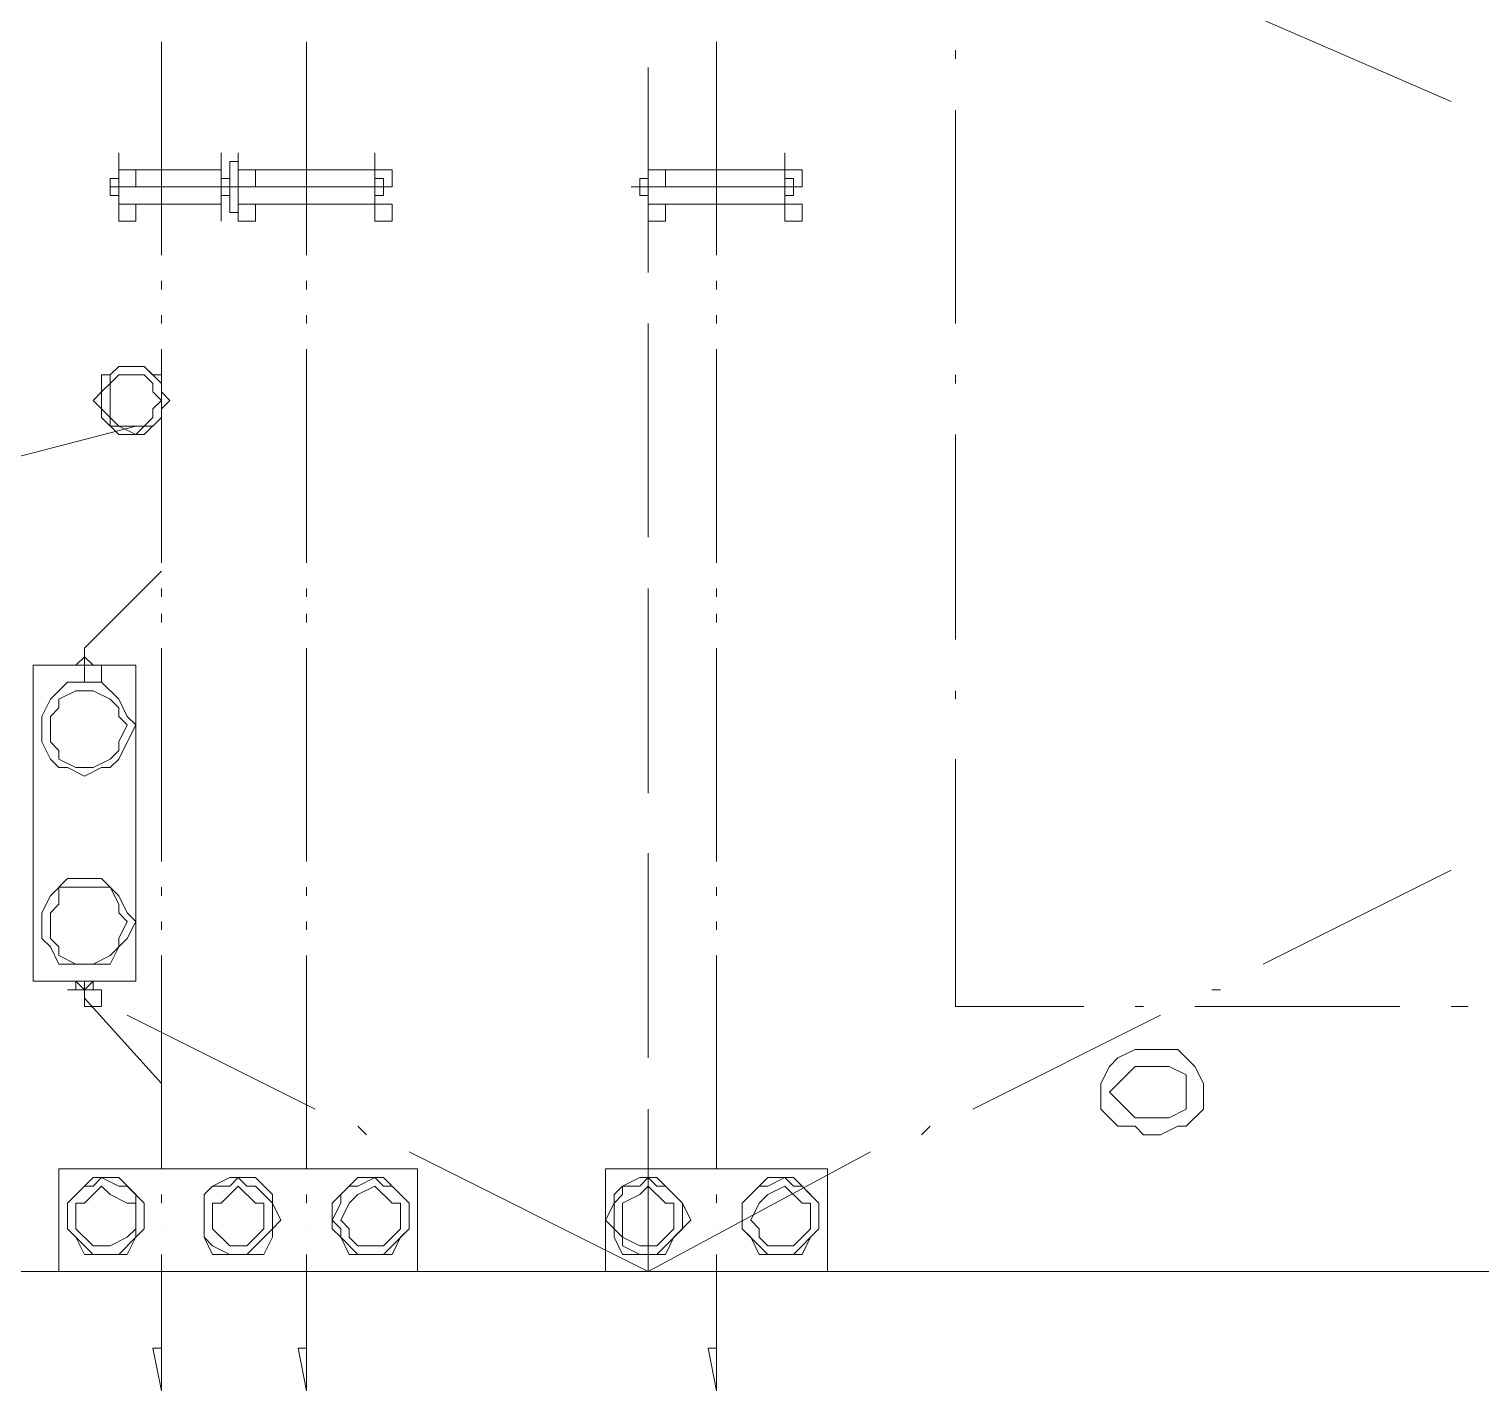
# Model space of a CAD drawing. Header units: millimetres. Extents: x -1005 to 291095, y -4225 to 50669.
# Drawn here: x 216469 to 228177, y -230 to 10756 of the extents above; entities that cross this region are included whole.
import ezdxf

# ---------------------------------------------------------------- set-up
doc = ezdxf.new("R2010")
doc.units = ezdxf.units.MM
doc.layers.add('PDF_Geomertry', color=7, linetype='Continuous')

msp = doc.modelspace()

# ---------------------------------------------------------------- linework, layer by layer
at = {"layer": 'PDF_Geomertry', "lineweight": 5}
for points in [[(226352, 10859), (227936, 10170)], [(217536, 8931), (217536, 10652)], [(218707, 8931), (218707, 10652)], [(222013, 8931), (222013, 10652)], [(223941, 10584), (223941, 10515)], [(221462, 8793), (221462, 10446)], [(223941, 10101), (223941, 8380)], [(218087, 9413), (218087, 9482), (218087, 9275), (218156, 9275), (218156, 9482), (218156, 9688), (218156, 9757), (218156, 9688), (218087, 9688), (218087, 9482)], [(221462, 9275), (221462, 9482), (221462, 9688), (221462, 9757)], [(222013, 9688), (222013, 9757)], [(217192, 9688), (217192, 9482), (217192, 9275), (217192, 9275)], [(217192, 9275), (217192, 9482), (217192, 9688)], [(217192, 9619), (218018, 9619)], [(218018, 9275), (218018, 9482), (218018, 9688), (218018, 9482), (218018, 9275), (218018, 9206)], [(218156, 9619), (219258, 9619)], [(219258, 9275), (219258, 9482), (219258, 9688), (219258, 9482), (219258, 9275), (219258, 9206)], [(222564, 9619), (221462, 9619), (221462, 9550), (221462, 9482), (221462, 9413), (221462, 9482), (221462, 9550), (221393, 9550), (221462, 9550), (221462, 9413), (221393, 9413), (221393, 9550), (221393, 9482), (221393, 9550), (221393, 9482)], [(221462, 9688), (221462, 9482), (221462, 9275), (221462, 9275)], [(222151, 9619), (222426, 9619)], [(222564, 9688), (222564, 9482), (222564, 9275), (222564, 9275)], [(222564, 9275), (222564, 9482), (222564, 9688)], [(219258, 9413), (219258, 9550), (219258, 9482), (219258, 9413), (219258, 9482), (219258, 9550), (219258, 9482), (217123, 9482), (217123, 9550), (217123, 9482), (217123, 9550), (217192, 9550), (217192, 9413), (217123, 9413), (217123, 9413)], [(217123, 9550), (217123, 9550), (217123, 9413), (217123, 9413)], [(217949, 9482), (218087, 9482), (218087, 9413), (218087, 9482), (218087, 9550), (218018, 9550), (218018, 9413), (218087, 9413), (218087, 9550), (218087, 9482), (218087, 9550), (218087, 9482), (218087, 9550), (218087, 9482), (218156, 9482), (218018, 9482), (218018, 9413)], [(218018, 9482), (218018, 9482), (218018, 9550), (218018, 9482), (218018, 9413)], [(219327, 9482), (219327, 9550), (219258, 9550), (219258, 9550)], [(219327, 9482), (219327, 9550), (219327, 9482), (219327, 9413), (219327, 9413), (219327, 9550)], [(221324, 9482), (222633, 9482), (222633, 9550), (222633, 9482), (222633, 9413), (222633, 9550)], [(222564, 9482), (222564, 9550), (222564, 9482), (222564, 9413), (222564, 9413)], [(222633, 9482), (222633, 9550), (222564, 9550), (222564, 9482), (222564, 9413), (222633, 9413), (222633, 9413)], [(222564, 9413), (222564, 9550), (222564, 9482)], [(218018, 9482), (218018, 9413), (218018, 9413)], [(219327, 9413), (219258, 9413), (219258, 9413)], [(221393, 9413), (221462, 9413)], [(217192, 9344), (218018, 9344)], [(218156, 9344), (219258, 9344)], [(221462, 9344), (221462, 9344), (222564, 9344)], [(222151, 9344), (222426, 9344)], [(217536, 8655), (217536, 8724)], [(218707, 8655), (218707, 8724)], [(222013, 8655), (222013, 8724)], [(217536, 8380), (217536, 8448)], [(218707, 8380), (218707, 8448)], [(222013, 8380), (222013, 8448)], [(221462, 6658), (221462, 8380)], [(217536, 6451), (217536, 8173)], [(218707, 6451), (218707, 8173)], [(222013, 6451), (222013, 8173)], [(223941, 7966), (223941, 7897)], [(217329, 7553), (215745, 7140)], [(223941, 7484), (223941, 5831)], [(216916, 5762), (217536, 6382)], [(217536, 6176), (217536, 6244)], [(218707, 6176), (218707, 6244)], [(221462, 4591), (221462, 6244)], [(222013, 6176), (222013, 6244)], [(217536, 5969), (217536, 6038)], [(218707, 5969), (218707, 6038)], [(222013, 5969), (222013, 6038)], [(217536, 4040), (217536, 5762)], [(218707, 4040), (218707, 5762)], [(222013, 4040), (222013, 5762)], [(223941, 5418), (223941, 5349)], [(223941, 4867), (223941, 2870), (224975, 2870)], [(221462, 2456), (221462, 4109)], [(227936, 3972), (226421, 3214)], [(217536, 3765), (217536, 3834)], [(218707, 3765), (218707, 3834)], [(222013, 3765), (222013, 3834)], [(217536, 3489), (217536, 3558)], [(218707, 3489), (218707, 3558)], [(222013, 3489), (222013, 3558)], [(217536, 1561), (217536, 3283)], [(218707, 1561), (218707, 3283)], [(222013, 1561), (222013, 3283)], [(216847, 3076), (216847, 3076), (216847, 3007), (216985, 3007), (216985, 3076), (216985, 3076)], [(216847, 3076), (216847, 3076), (216916, 3007), (216985, 3076), (216985, 3076)], [(216778, 3007), (216847, 3007)], [(216916, 3007), (216916, 3007), (216916, 2938), (217536, 2250)], [(216916, 2938), (216916, 2938), (216916, 3007), (216916, 3007)], [(226077, 3007), (226008, 3007)], [(225388, 2870), (225457, 2870)], [(225870, 2870), (227523, 2870)], [(227936, 2870), (228074, 2870)], [(217261, 2801), (218776, 2043)], [(225594, 2801), (224079, 2043)], [(223253, 1699), (221462, 734), (221462, 2043)], [(219120, 1905), (219189, 1836)], [(223735, 1905), (223666, 1836)], [(219533, 1699), (221462, 734)], [(217536, 1285), (217536, 1354)], [(218707, 1285), (218707, 1354)], [(222013, 1285), (222013, 1354)], [(217536, 1079), (217536, 1079)], [(218707, 1079), (218707, 1079)], [(222013, 1079), (222013, 1079)], [(243020, 872), (239232, 872), (238543, 803), (233859, 803), (232964, 734), (144666, 734), (90599, 734)], [(217536, -230), (217536, 872)], [(218707, -230), (218707, 872)], [(222013, -230), (222013, 872)]]:
    msp.add_lwpolyline(points, dxfattribs=at)
for points in [[(217192, 9688), (217192, 9757), (217192, 9688)], [(218018, 9688), (218018, 9757), (218018, 9688)], [(219258, 9688), (219258, 9757), (219258, 9688)], [(221462, 9688), (221462, 9757), (221462, 9688)], [(222564, 9688), (222564, 9757), (222564, 9688)], [(217192, 9619), (217192, 9482), (217329, 9482), (217329, 9619), (217192, 9619)], [(218018, 9619), (217949, 9619), (218018, 9619)], [(218156, 9619), (218156, 9482), (218294, 9482), (218294, 9619), (218156, 9619)], [(219258, 9619), (219258, 9482), (219396, 9482), (219396, 9619), (219258, 9619)], [(221462, 9619), (221462, 9482), (221600, 9482), (221600, 9619), (221462, 9619)], [(222564, 9619), (222564, 9482), (222702, 9482), (222702, 9619), (222564, 9619)], [(217192, 9413), (217192, 9482), (217192, 9550), (217192, 9482)], [(217192, 9344), (217192, 9206), (217329, 9206), (217329, 9344), (217192, 9344)], [(218018, 9344), (217949, 9344), (218018, 9344)], [(218156, 9344), (218156, 9206), (218294, 9206), (218294, 9344), (218156, 9344)], [(219258, 9344), (219258, 9206), (219396, 9206), (219396, 9344), (219258, 9344)], [(221462, 9344), (221462, 9206), (221600, 9206), (221600, 9344), (221462, 9344)], [(222564, 9344), (222564, 9206), (222702, 9206), (222702, 9344), (222564, 9344)], [(217605, 7760), (217536, 7829), (217536, 7966), (217467, 7966), (217398, 8035), (217192, 8035), (217123, 7966), (217054, 7966), (217054, 7829), (216985, 7760), (217054, 7691), (217054, 7622), (217192, 7484), (217398, 7484), (217536, 7622), (217536, 7691), (217605, 7760)], [(217536, 7760), (217536, 7897), (217398, 8035), (217192, 8035), (217123, 7966), (217123, 7897), (217054, 7829), (217054, 7691), (217123, 7622), (217123, 7553), (217192, 7553), (217329, 7484), (217398, 7553), (217467, 7553), (217536, 7622), (217536, 7760)], [(217536, 7760), (217467, 7829), (217467, 7897), (217398, 7966), (217192, 7966), (217123, 7897), (217123, 7622), (217192, 7553), (217398, 7553), (217467, 7622), (217467, 7691), (217536, 7760)], [(216916, 5762), (216916, 5762)], [(216916, 5762), (216916, 5693), (216916, 5625), (216916, 5693)], [(216503, 5625), (217329, 5625), (217329, 3076), (216503, 3076), (216503, 5625)], [(216847, 5625), (216916, 5693), (216985, 5625), (216916, 5625)], [(216916, 5625), (216916, 5487), (217054, 5487), (217054, 5625), (216916, 5625)], [(217329, 5142), (217261, 5211), (217192, 5349), (217054, 5487), (216778, 5487), (216641, 5349), (216572, 5211), (216572, 5005), (216641, 4867), (216710, 4798), (216778, 4798), (216916, 4729), (217054, 4798), (217123, 4798), (217192, 4867), (217329, 5142)], [(217261, 5142), (217192, 5211), (217192, 5280), (217123, 5349), (216985, 5418), (216847, 5418), (216710, 5349), (216710, 5280), (216641, 5211), (216641, 5005), (216710, 4936), (216710, 4867), (216847, 4798), (216985, 4798), (217123, 4867), (217192, 4936), (217192, 5005), (217261, 5142)], [(217329, 3558), (217261, 3627), (217192, 3765), (217054, 3903), (216778, 3903), (216641, 3765), (216572, 3627), (216572, 3421), (216641, 3352), (216710, 3214), (217123, 3214), (217192, 3352), (217261, 3421), (217329, 3558)], [(217261, 3558), (217192, 3627), (217192, 3696), (217123, 3834), (216710, 3834), (216710, 3696), (216641, 3627), (216641, 3421), (216710, 3352), (216710, 3283), (216847, 3214), (216985, 3214), (217123, 3283), (217192, 3352), (217192, 3421), (217261, 3558)], [(216916, 3007), (216916, 3076), (216916, 3007)], [(216916, 3007), (216916, 2870), (217054, 2870), (217054, 3007), (216916, 3007)], [(216916, 2938), (216916, 2870), (216916, 2938)], [(225594, 2525), (225457, 2525), (225388, 2525), (225250, 2456), (225181, 2387), (225112, 2250), (225112, 2043), (225250, 1905), (225388, 1905), (225457, 1836), (225594, 1836), (225732, 1905), (225801, 1905), (225939, 2043), (225939, 2250), (225870, 2387), (225732, 2525)], [(225594, 1974), (225663, 1974), (225801, 2043), (225801, 2319), (225663, 2387), (225594, 2387), (225457, 2387), (225388, 2387), (225181, 2181), (225388, 1974), (225457, 1974)], [(219602, 1561), (216710, 1561), (216710, 734), (219602, 734)], [(222908, 1561), (221118, 1561), (221118, 734), (222908, 734)], [(217398, 1148), (217398, 1285), (217192, 1492), (216985, 1492), (216778, 1285), (216778, 1079), (216847, 1010), (216916, 872), (217261, 872), (217329, 1010), (217398, 1079), (217398, 1148)], [(217329, 1148), (217329, 1354), (217261, 1423), (217192, 1423), (217054, 1492), (216985, 1423), (216916, 1423), (216778, 1285), (216778, 1079), (216985, 872), (217192, 872), (217329, 1010), (217329, 1148)], [(217329, 1148), (217329, 1285), (217261, 1285), (217123, 1354), (217054, 1423), (216916, 1285), (216847, 1285), (216847, 1079), (216985, 941), (217123, 941), (217261, 1010), (217329, 1079), (217329, 1148)], [(218431, 1148), (218431, 1285), (218294, 1423), (218225, 1423), (218156, 1492), (218087, 1423), (217949, 1423), (217880, 1354), (217880, 1010), (217949, 941), (218087, 872), (218225, 872), (218431, 1079), (218431, 1148)], [(218500, 1148), (218431, 1285), (218431, 1354), (218294, 1492), (218087, 1492), (217949, 1423), (217880, 1354), (217880, 1010), (217949, 872), (218363, 872), (218431, 1010), (218431, 1079), (218500, 1148)], [(218363, 1148), (218363, 1285), (218294, 1285), (218156, 1423), (218018, 1285), (217949, 1285), (217949, 1079), (218087, 941), (218225, 941), (218363, 1079), (218363, 1148)], [(219533, 1148), (219533, 1285), (219327, 1492), (219120, 1492), (218914, 1285), (218914, 1079), (218982, 1010), (219051, 872), (219396, 872), (219465, 1010), (219533, 1079), (219533, 1148)], [(219533, 1148), (219533, 1285), (219396, 1423), (219327, 1423), (219258, 1492), (219120, 1423), (219051, 1423), (218982, 1354), (218982, 1285), (218914, 1148), (218982, 1079), (218982, 1010), (219120, 872), (219327, 872), (219533, 1079), (219533, 1148)], [(219465, 1148), (219465, 1285), (219396, 1285), (219258, 1423), (219120, 1354), (219051, 1285), (218982, 1148), (219051, 1079), (219051, 1010), (219120, 941), (219327, 941), (219465, 1079), (219465, 1148)], [(221806, 1148), (221737, 1285), (221531, 1492), (221393, 1492), (221255, 1423), (221186, 1354), (221186, 1285), (221118, 1148), (221186, 1079), (221186, 1010), (221255, 872), (221600, 872), (221669, 1010), (221806, 1148)], [(221737, 1148), (221737, 1285), (221600, 1423), (221531, 1423), (221462, 1492), (221393, 1423), (221255, 1423), (221255, 1354), (221186, 1285), (221186, 1079), (221255, 1010), (221255, 941), (221393, 872), (221531, 872), (221737, 1079), (221737, 1148)], [(221669, 1148), (221669, 1285), (221600, 1285), (221462, 1423), (221393, 1354), (221255, 1285), (221255, 1010), (221393, 941), (221531, 941), (221669, 1079), (221669, 1148)], [(222839, 1148), (222839, 1285), (222702, 1423), (222633, 1423), (222564, 1492), (222426, 1423), (222357, 1423), (222220, 1285), (222220, 1079), (222426, 872), (222633, 872), (222839, 1079), (222839, 1148)], [(222839, 1148), (222839, 1285), (222633, 1492), (222426, 1492), (222220, 1285), (222220, 1079), (222288, 1010), (222357, 872), (222702, 872), (222771, 1010), (222839, 1079), (222839, 1148)], [(222771, 1148), (222771, 1285), (222702, 1285), (222564, 1423), (222426, 1354), (222357, 1285), (222288, 1148), (222357, 1079), (222357, 1010), (222426, 941), (222633, 941), (222771, 1079), (222771, 1148)], [(217536, -230), (217467, 115), (217536, 115), (217536, -230)], [(217536, -230), (217467, 115), (217536, 115), (217536, -230)], [(218707, -230), (218638, 115), (218707, 115), (218707, -230)], [(218707, -230), (218638, 115), (218707, 115), (218707, -230)], [(222013, -230), (221944, 115), (222013, 115), (222013, -230)], [(222013, -230), (221944, 115), (222013, 115), (222013, -230)]]:
    msp.add_lwpolyline(points, close=True, dxfattribs=at)

doc.saveas('drawing.dxf')
